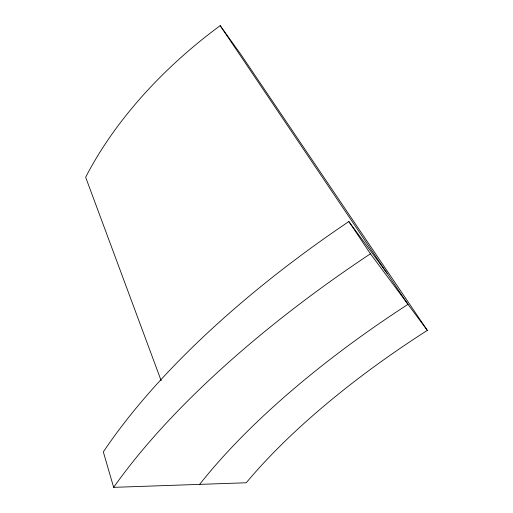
<?xml version="1.0" encoding="UTF-8"?>
<svg xmlns="http://www.w3.org/2000/svg" width="513" height="513" viewBox="0 0 513 513"><rect width="100%" height="100%" fill="white"/><g stroke="black" fill="none" stroke-linecap="round" stroke-linejoin="round"><path stroke-width="0.77" d="M387.071 273.294L348.853 221.558A515.52 202.154 -31 0 0 103.325 451.915L113.649 487.35L246.246 482.765A384.506 135.432 -30.4 0 1 427.342 330.391L240.841 54.429L220.18 25.65A328.493 199.333 -33.5 0 0 85.658 177.241L161.153 380.646M348.853 221.558L370.444 253.8L427.342 330.391M220.18 25.65L408.002 304.35A436.948 155.939 -30.5 0 0 199.653 484.375M113.649 487.35A530.192 194.228 -30.8 0 1 370.444 253.8"/></g></svg>
